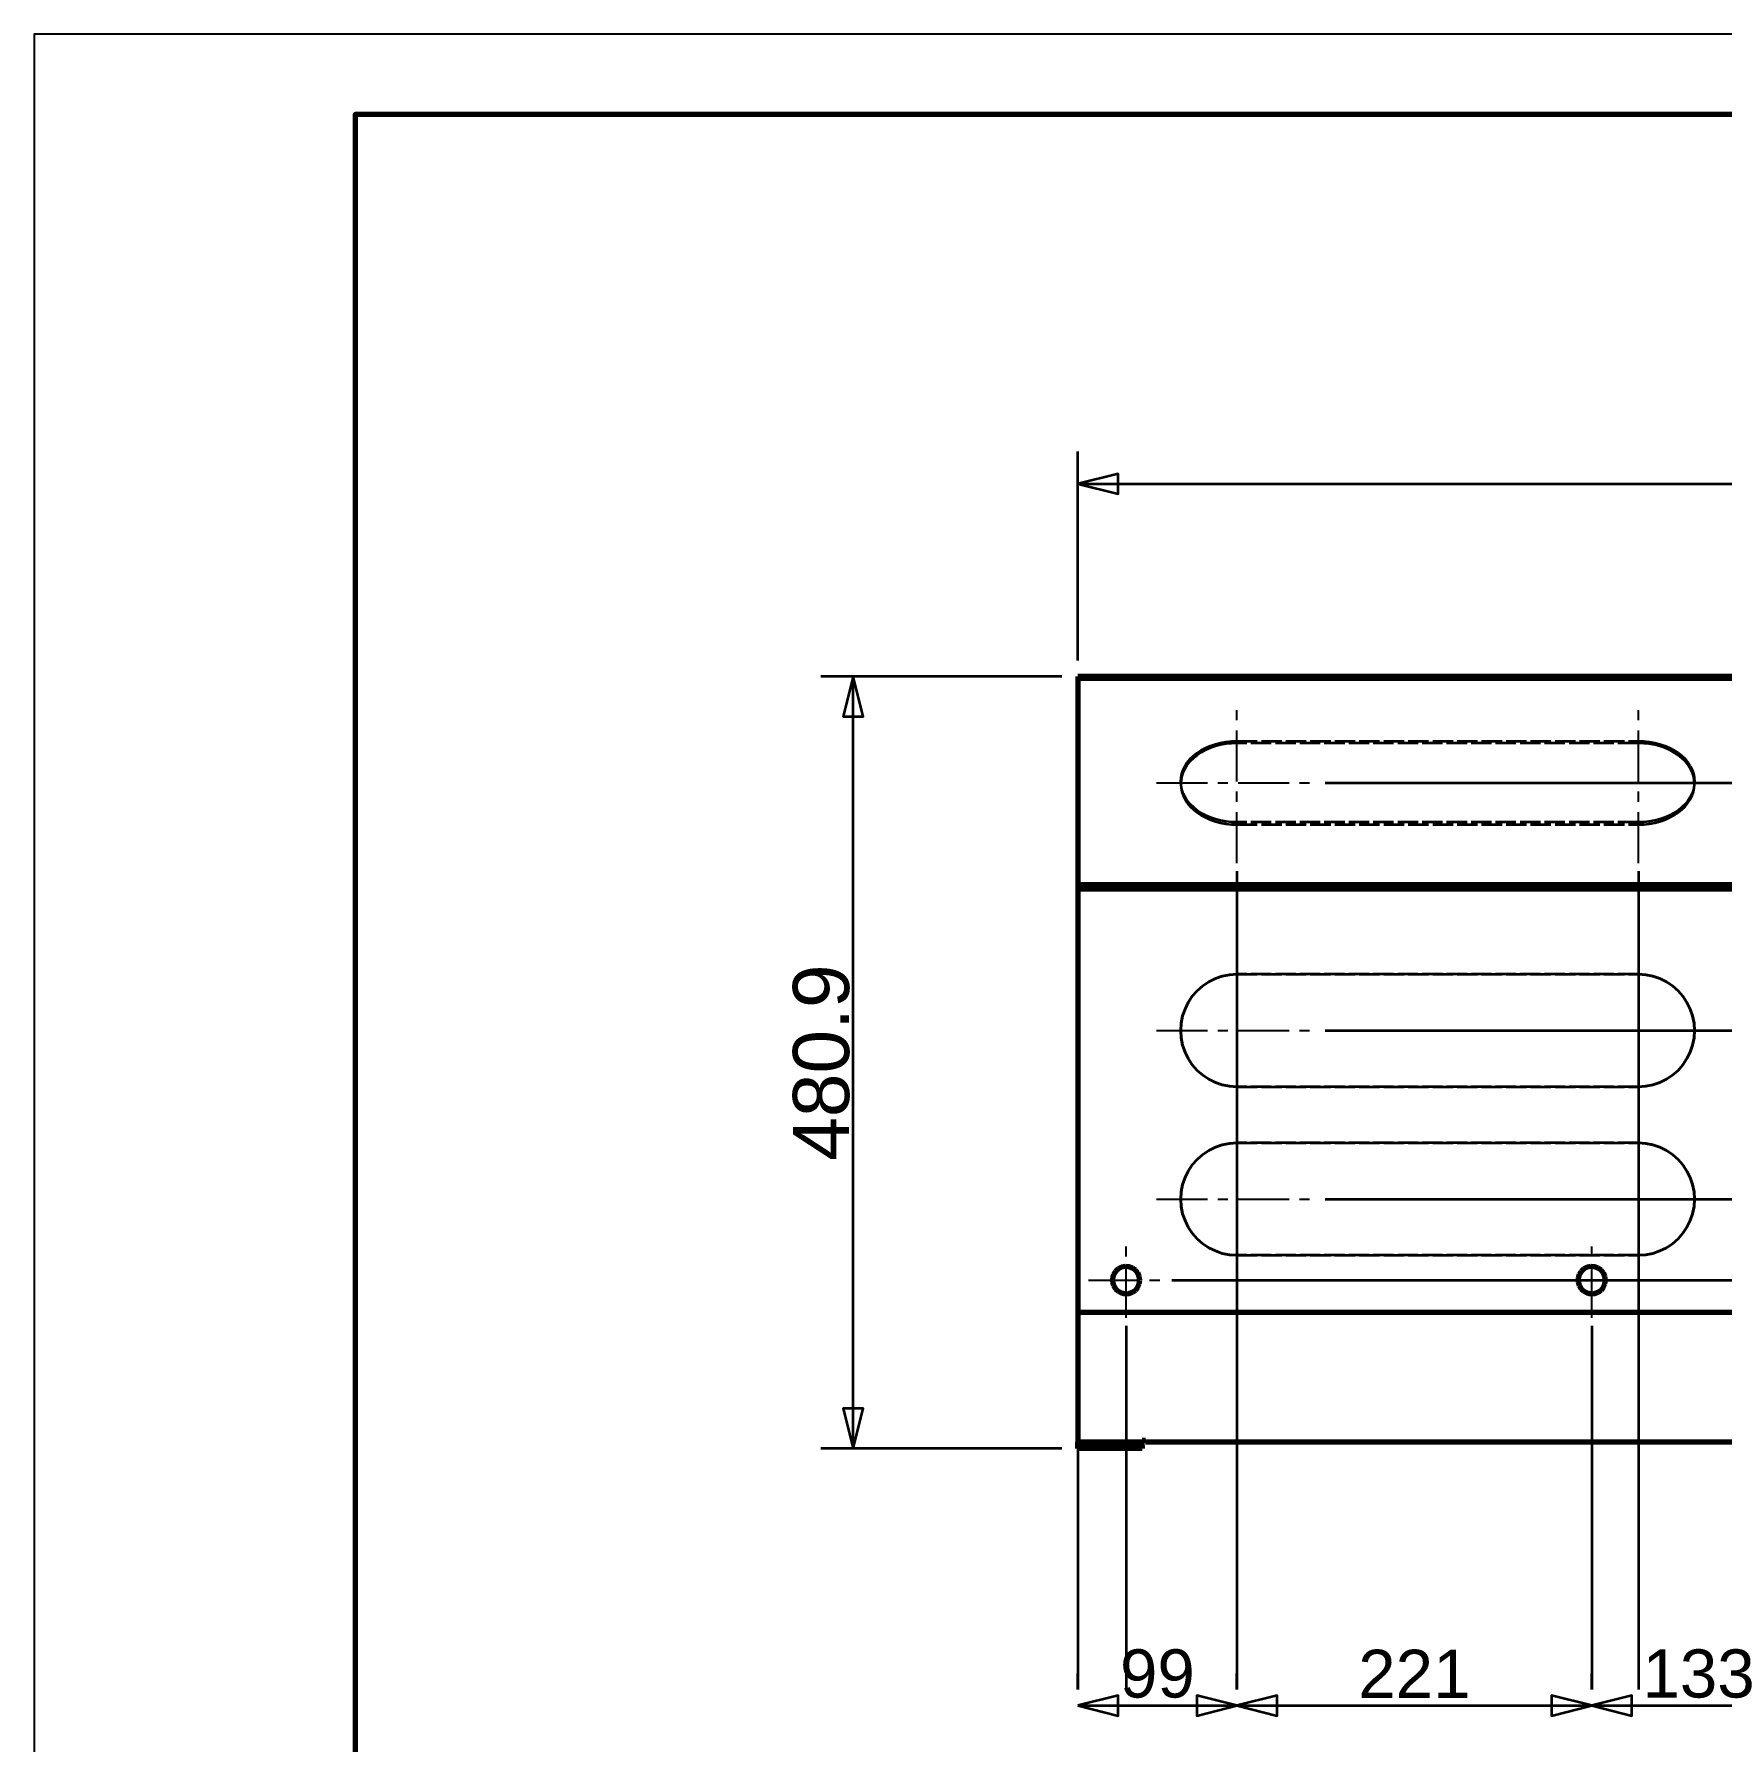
# Model space of a CAD drawing. Header units: millimetres. Extents: x 0 to 420, y 0 to 297.
# Drawn here: x 0 to 105.1, y 190.7 to 297 of the extents above; entities that cross this region are included whole.
import ezdxf
from ezdxf.enums import TextEntityAlignment as Align

# ---------------------------------------------------------------- set-up
doc = ezdxf.new("R2010")
doc.units = ezdxf.units.MM
doc.linetypes.add('CENTER', pattern=[5.08, 3.175, -0.635, 0.635, -0.635])
doc.linetypes.add('DASHED', pattern=[1.524, 1.27, -0.254])
doc.styles.add('GOST', font='Arial')

msp = doc.modelspace()

# ---------------------------------------------------------------- linework, layer by layer
at = {"color": 7, "lineweight": 35}
for p, q in [((65, 258), (65, 271)), ((65, 269), (216, 269)), ((64, 257), (49, 257)), ((51, 208.91), (51, 257)), ((80.4, 250.38), (231, 250.38)), ((74.9, 244.88), (74.9, 193.91)), ((99.9, 244.88), (99.9, 193.91)), ((80.4, 234.95), (231, 234.95)), ((74.9, 229.45), (74.9, 193.91)), ((99.9, 229.45), (99.9, 193.91)), ((80.4, 224.45), (231, 224.45)), ((70.85, 219.41), (231, 219.41)), ((99.85, 219.41), (231, 219.41)), ((74.9, 218.95), (74.9, 193.91)), ((99.9, 218.95), (99.9, 193.91)), ((68, 216.56), (68, 193.91)), ((97, 216.56), (97, 193.91)), ((64, 208.91), (49, 208.91)), ((65, 208.91), (65, 193.91)), ((65, 193.91), (65, 194.91)), ((74.9, 193.91), (74.9, 194.91)), ((74.9, 193.91), (74.9, 194.91)), ((97, 193.91), (97, 194.91)), ((97, 193.91), (97, 194.91)), ((65, 192.91), (74.9, 192.91)), ((74.9, 192.91), (97, 192.91)), ((97, 192.91), (110.3, 192.91))]:
    msp.add_line(p, q, dxfattribs=at)
at = {"color": 1, "lineweight": 70}
for p, q in [((216, 257), (65, 257)), ((65, 257), (65, 257)), ((65, 257), (65, 257)), ((65, 257), (65, 256.99)), ((65, 256.99), (65, 256.99)), ((65, 256.99), (65, 256.98)), ((65, 256.98), (65, 256.98)), ((65, 256.98), (65, 256.97)), ((65, 256.97), (65, 256.96)), ((65, 256.96), (65, 256.95)), ((65, 256.95), (65, 256.94)), ((65, 256.94), (65, 256.92)), ((65, 256.92), (65, 256.91)), ((65, 256.91), (65, 256.89)), ((65, 256.89), (65, 256.88)), ((65, 256.88), (65, 244.03)), ((216, 256.88), (65, 256.88)), ((65, 244.03), (65, 244.01)), ((216, 244.03), (65, 244.03)), ((65, 244.01), (65, 243.99)), ((65, 243.99), (65, 243.97)), ((65, 243.97), (65, 243.96)), ((65, 243.96), (65, 243.94)), ((65, 243.94), (65, 243.92)), ((65, 243.92), (65, 243.9)), ((65, 243.9), (65, 243.88)), ((65, 243.88), (65, 243.86)), ((65, 243.86), (65, 243.84)), ((65, 243.84), (65, 243.81)), ((65, 243.81), (65, 243.79)), ((65, 243.79), (65, 243.77)), ((65, 243.77), (65, 243.75)), ((65, 243.75), (65, 217.41)), ((216, 243.75), (65, 243.75)), ((67.72, 220.21), (67.51, 220.1)), ((67.94, 220.26), (67.72, 220.21)), ((68.17, 220.24), (67.94, 220.26)), ((68.39, 220.16), (68.17, 220.24)), ((68.58, 220.03), (68.39, 220.16)), ((96.72, 220.21), (96.51, 220.1)), ((96.94, 220.26), (96.72, 220.21)), ((97.17, 220.24), (96.94, 220.26)), ((97.39, 220.16), (97.17, 220.24)), ((97.58, 220.03), (97.39, 220.16)), ((67.22, 219.75), (67.16, 219.53)), ((67.16, 219.53), (67.16, 219.29)), ((67.16, 219.29), (67.22, 219.07)), ((67.34, 219.95), (67.22, 219.75)), ((67.51, 220.1), (67.34, 219.95)), ((68.73, 219.85), (68.58, 220.03)), ((68.82, 219.64), (68.73, 219.85)), ((68.73, 218.97), (68.82, 219.18)), ((68.85, 219.41), (68.82, 219.64)), ((68.82, 219.18), (68.85, 219.41)), ((96.22, 219.75), (96.16, 219.53)), ((96.16, 219.53), (96.16, 219.29)), ((96.16, 219.29), (96.22, 219.07)), ((96.34, 219.95), (96.22, 219.75)), ((96.51, 220.1), (96.34, 219.95)), ((97.73, 219.85), (97.58, 220.03)), ((97.82, 219.64), (97.73, 219.85)), ((97.73, 218.97), (97.82, 219.18)), ((97.85, 219.41), (97.82, 219.64)), ((97.82, 219.18), (97.85, 219.41)), ((67.22, 219.07), (67.34, 218.87)), ((67.34, 218.87), (67.51, 218.72)), ((67.51, 218.72), (67.72, 218.61)), ((67.72, 218.61), (67.94, 218.56)), ((67.94, 218.56), (68.17, 218.58)), ((68.17, 218.58), (68.39, 218.65)), ((68.39, 218.65), (68.58, 218.79)), ((68.58, 218.79), (68.73, 218.97)), ((96.22, 219.07), (96.34, 218.87)), ((96.34, 218.87), (96.51, 218.72)), ((96.51, 218.72), (96.72, 218.61)), ((96.72, 218.61), (96.94, 218.56)), ((96.94, 218.56), (97.17, 218.58)), ((97.17, 218.58), (97.39, 218.65)), ((97.39, 218.65), (97.58, 218.79)), ((97.58, 218.79), (97.73, 218.97)), ((65, 217.41), (65, 209.31)), ((65, 217.41), (216, 217.41)), ((65, 209.29), (65, 209.31)), ((69, 209.31), (65, 209.31)), ((65, 209.27), (65, 209.29)), ((65, 209.24), (65, 209.27)), ((65, 209.22), (65, 209.24)), ((65, 209.2), (65, 209.22)), ((65, 209.18), (65, 209.2)), ((65, 209.17), (65, 209.18)), ((65, 209.15), (65, 209.17)), ((65, 209.14), (65, 209.15)), ((65, 209.13), (65, 209.14)), ((65, 209.12), (65, 209.13)), ((65, 209.11), (65, 209.12)), ((65, 209.11), (65.01, 209.11)), ((65, 208.91), (65, 209.11)), ((65, 209.08), (65, 209.11)), ((65, 209.11), (65, 209.11)), ((65, 209.11), (65, 209.11)), ((65, 209.06), (65, 209.08)), ((65, 209.04), (65, 209.06)), ((65, 209.02), (65, 209.04)), ((65, 209), (65, 209.02)), ((65, 208.98), (65, 209)), ((65, 208.96), (65, 208.98)), ((65, 208.95), (65, 208.96)), ((65, 208.94), (65, 208.95)), ((65, 208.93), (65, 208.94)), ((65, 208.92), (65, 208.93)), ((65, 208.91), (65, 208.92)), ((65.01, 208.91), (65, 208.91)), ((65, 208.91), (65, 208.91)), ((65, 208.91), (65, 208.91)), ((65.01, 209.11), (65.03, 209.11)), ((65.03, 208.91), (65.01, 208.91)), ((65.03, 209.11), (65.06, 209.11)), ((65.06, 208.91), (65.03, 208.91)), ((65.06, 209.11), (65.1, 209.11)), ((65.1, 208.91), (65.06, 208.91)), ((65.1, 209.11), (65.15, 209.11)), ((65.15, 208.91), (65.1, 208.91)), ((65.15, 209.11), (65.22, 209.11)), ((65.22, 208.91), (65.15, 208.91)), ((65.22, 209.11), (65.29, 209.11)), ((65.29, 208.91), (65.22, 208.91)), ((65.29, 209.11), (65.38, 209.11)), ((65.38, 208.91), (65.29, 208.91)), ((65.38, 209.11), (65.47, 209.11)), ((65.47, 208.91), (65.38, 208.91)), ((65.47, 209.11), (65.57, 209.11)), ((65.57, 208.91), (65.47, 208.91)), ((65.57, 209.11), (65.67, 209.11)), ((65.67, 208.91), (65.57, 208.91)), ((65.67, 209.11), (65.78, 209.11)), ((65.78, 208.91), (65.67, 208.91)), ((65.78, 209.11), (65.89, 209.11)), ((65.89, 208.91), (65.78, 208.91)), ((65.89, 209.11), (66, 209.11)), ((66, 208.91), (65.89, 208.91)), ((68, 209.11), (66, 209.11)), ((66, 209.11), (66, 208.91)), ((68, 208.91), (66, 208.91)), ((68, 209.11), (68.11, 209.11)), ((68, 208.91), (68, 209.11)), ((68.11, 208.91), (68, 208.91)), ((68.11, 209.11), (68.22, 209.11)), ((68.22, 208.91), (68.11, 208.91)), ((68.22, 209.11), (68.33, 209.11)), ((68.33, 208.91), (68.22, 208.91)), ((68.33, 209.11), (68.43, 209.11)), ((68.43, 208.91), (68.33, 208.91)), ((68.43, 209.11), (68.53, 209.11)), ((68.53, 208.91), (68.43, 208.91)), ((68.53, 209.11), (68.62, 209.11)), ((68.62, 208.91), (68.53, 208.91)), ((68.62, 209.11), (68.71, 209.11)), ((68.71, 208.91), (68.62, 208.91)), ((68.71, 209.11), (68.78, 209.11)), ((68.78, 208.91), (68.71, 208.91)), ((68.78, 209.11), (68.85, 209.11)), ((68.85, 208.91), (68.78, 208.91)), ((68.85, 209.11), (68.9, 209.11)), ((68.9, 208.91), (68.85, 208.91)), ((68.9, 209.11), (68.94, 209.11)), ((68.94, 208.91), (68.9, 208.91)), ((68.94, 209.11), (68.97, 209.11)), ((68.97, 208.91), (68.94, 208.91)), ((68.97, 209.11), (68.99, 209.11)), ((68.99, 208.91), (68.97, 208.91)), ((68.99, 209.11), (69, 209.11)), ((69, 208.91), (68.99, 208.91)), ((69, 209.41), (69, 209.31)), ((69.2, 209.41), (69, 209.41)), ((69, 209.29), (69, 209.31)), ((69, 209.27), (69, 209.29)), ((69, 209.24), (69, 209.27)), ((69, 209.22), (69, 209.24)), ((69, 209.2), (69, 209.22)), ((69, 209.18), (69, 209.2)), ((69, 209.17), (69, 209.18)), ((69, 209.15), (69, 209.17)), ((69, 209.14), (69, 209.15)), ((69, 209.13), (69, 209.14)), ((69, 209.12), (69, 209.13)), ((69, 209.11), (69, 209.12)), ((69, 209.11), (69, 208.91)), ((69, 209.11), (69, 209.11)), ((69, 209.11), (69, 209.11)), ((69.2, 209.31), (69.2, 209.41)), ((211.8, 209.31), (69.2, 209.31))]:
    msp.add_line(p, q, dxfattribs=at)
at = {"color": 5, "linetype": 'DASHED', "lineweight": 35}
for p, q in [((65, 256.99), (65, 257)), ((65, 257), (65, 257)), ((65, 257), (65, 257)), ((65, 257), (65, 256.8)), ((216, 257), (65, 257)), ((65, 257), (65, 256.8)), ((65, 256.98), (65, 256.99)), ((65, 256.99), (65, 256.99)), ((65, 256.97), (65, 256.98)), ((65, 256.98), (65, 256.98)), ((65, 256.96), (65, 256.97)), ((65, 256.95), (65, 256.96)), ((65, 256.94), (65, 256.95)), ((65, 256.92), (65, 256.94)), ((65, 256.91), (65, 256.92)), ((65, 256.89), (65, 256.91)), ((65, 256.88), (65, 256.89)), ((65, 244.03), (65, 256.88)), ((65, 256.88), (65, 256.74)), ((65, 256.88), (65, 256.74)), ((65, 256.8), (216, 256.8)), ((65, 256.8), (65, 256.8)), ((65, 256.8), (65, 256.8)), ((65, 256.8), (65, 256.8)), ((65, 256.8), (65, 256.79)), ((65, 256.79), (65, 256.8)), ((65, 256.8), (65, 256.8)), ((65, 256.8), (65, 256.8)), ((65, 256.8), (65, 256.8)), ((65, 256.8), (216, 256.8)), ((65, 256.79), (65, 256.79)), ((65, 256.79), (65, 256.79)), ((65, 256.79), (65, 256.78)), ((65, 256.78), (65, 256.79)), ((65, 256.79), (65, 256.79)), ((65, 256.79), (65, 256.79)), ((65, 256.78), (65, 256.78)), ((65, 256.78), (65, 256.77)), ((65, 256.77), (65, 256.78)), ((65, 256.78), (65, 256.78)), ((65, 256.77), (65, 256.77)), ((65, 256.77), (65, 256.76)), ((65, 256.76), (65, 256.77)), ((65, 256.77), (65, 256.77)), ((65, 256.76), (65, 256.75)), ((65, 256.75), (65, 256.76)), ((65, 256.75), (65, 256.75)), ((65, 256.75), (65, 256.74)), ((65, 256.74), (65, 256.75)), ((65, 256.75), (65, 256.75)), ((65, 256.74), (65, 243.89)), ((65, 243.89), (65, 256.74)), ((71.42, 257), (71.4, 257)), ((71.4, 257), (71.42, 257)), ((71.42, 256.8), (71.4, 256.8)), ((71.4, 256.8), (71.42, 256.8)), ((71.49, 257), (71.42, 257)), ((71.42, 257), (71.49, 257)), ((71.49, 256.8), (71.42, 256.8)), ((71.42, 256.8), (71.49, 256.8)), ((71.6, 257), (71.49, 257)), ((71.49, 257), (71.6, 257)), ((71.6, 256.8), (71.49, 256.8)), ((71.49, 256.8), (71.6, 256.8)), ((71.75, 257), (71.6, 257)), ((71.6, 257), (71.75, 257)), ((71.75, 256.8), (71.6, 256.8)), ((71.6, 256.8), (71.75, 256.8)), ((71.94, 257), (71.75, 257)), ((71.75, 257), (71.94, 257)), ((71.94, 256.8), (71.75, 256.8)), ((71.75, 256.8), (71.94, 256.8)), ((72.16, 257), (71.94, 257)), ((71.94, 257), (72.16, 257)), ((72.16, 256.8), (71.94, 256.8)), ((71.94, 256.8), (72.16, 256.8)), ((72.43, 257), (72.16, 257)), ((72.16, 257), (72.43, 257)), ((72.43, 256.8), (72.16, 256.8)), ((72.16, 256.8), (72.43, 256.8)), ((72.72, 257), (72.43, 257)), ((72.43, 257), (72.72, 257)), ((72.72, 256.8), (72.43, 256.8)), ((72.43, 256.8), (72.72, 256.8)), ((73.04, 257), (72.72, 257)), ((72.72, 257), (73.04, 257)), ((73.04, 256.8), (72.72, 256.8)), ((72.72, 256.8), (73.04, 256.8)), ((73.38, 257), (73.04, 257)), ((73.04, 257), (73.38, 257)), ((73.38, 256.8), (73.04, 256.8)), ((73.04, 256.8), (73.38, 256.8)), ((73.74, 257), (73.38, 257)), ((73.38, 257), (73.74, 257)), ((73.74, 256.8), (73.38, 256.8)), ((73.38, 256.8), (73.74, 256.8)), ((74.12, 257), (73.74, 257)), ((73.74, 257), (74.12, 257)), ((74.12, 256.8), (73.74, 256.8)), ((73.74, 256.8), (74.12, 256.8)), ((74.51, 257), (74.12, 257)), ((74.12, 257), (74.51, 257)), ((74.51, 256.8), (74.12, 256.8)), ((74.12, 256.8), (74.51, 256.8)), ((74.9, 257), (74.51, 257)), ((74.51, 257), (74.9, 257)), ((74.9, 256.8), (74.51, 256.8)), ((74.51, 256.8), (74.9, 256.8)), ((74.9, 257), (99.9, 257)), ((99.9, 257), (74.9, 257)), ((99.9, 256.8), (74.9, 256.8)), ((74.9, 256.8), (99.9, 256.8)), ((99.9, 257), (100.29, 257)), ((100.29, 257), (99.9, 257)), ((99.9, 256.8), (100.29, 256.8)), ((100.29, 256.8), (99.9, 256.8)), ((100.29, 257), (100.68, 257)), ((100.68, 257), (100.29, 257)), ((100.29, 256.8), (100.68, 256.8)), ((100.68, 256.8), (100.29, 256.8)), ((100.68, 257), (101.06, 257)), ((101.06, 257), (100.68, 257)), ((100.68, 256.8), (101.06, 256.8)), ((101.06, 256.8), (100.68, 256.8)), ((101.06, 257), (101.42, 257)), ((101.42, 257), (101.06, 257)), ((101.06, 256.8), (101.42, 256.8)), ((101.42, 256.8), (101.06, 256.8)), ((101.42, 257), (101.76, 257)), ((101.76, 257), (101.42, 257)), ((101.42, 256.8), (101.76, 256.8)), ((101.76, 256.8), (101.42, 256.8)), ((101.76, 257), (102.08, 257)), ((102.08, 257), (101.76, 257)), ((101.76, 256.8), (102.08, 256.8)), ((102.08, 256.8), (101.76, 256.8)), ((102.08, 257), (102.37, 257)), ((102.37, 257), (102.08, 257)), ((102.08, 256.8), (102.37, 256.8)), ((102.37, 256.8), (102.08, 256.8)), ((102.37, 257), (102.64, 257)), ((102.64, 257), (102.37, 257)), ((102.37, 256.8), (102.64, 256.8)), ((102.64, 256.8), (102.37, 256.8)), ((102.64, 257), (102.86, 257)), ((102.86, 257), (102.64, 257)), ((102.64, 256.8), (102.86, 256.8)), ((102.86, 256.8), (102.64, 256.8)), ((102.86, 257), (103.05, 257)), ((103.05, 257), (102.86, 257)), ((102.86, 256.8), (103.05, 256.8)), ((103.05, 256.8), (102.86, 256.8)), ((103.05, 257), (103.2, 257)), ((103.2, 257), (103.05, 257)), ((103.05, 256.8), (103.2, 256.8)), ((103.2, 256.8), (103.05, 256.8)), ((103.2, 257), (103.31, 257)), ((103.31, 257), (103.2, 257)), ((103.2, 256.8), (103.31, 256.8)), ((103.31, 256.8), (103.2, 256.8)), ((103.31, 257), (103.38, 257)), ((103.38, 257), (103.31, 257)), ((103.31, 256.8), (103.38, 256.8)), ((103.38, 256.8), (103.31, 256.8)), ((103.38, 257), (103.4, 257)), ((103.4, 257), (103.38, 257)), ((103.38, 256.8), (103.4, 256.8)), ((103.4, 256.8), (103.38, 256.8)), ((71.99, 251.86), (72.19, 252.06)), ((72.19, 252.06), (72.43, 252.24)), ((72.43, 252.1), (72.19, 251.92)), ((72.43, 252.24), (72.68, 252.41)), ((72.68, 252.27), (72.43, 252.1)), ((72.68, 252.41), (72.96, 252.56)), ((72.96, 252.42), (72.68, 252.27)), ((72.96, 252.56), (73.25, 252.68)), ((73.25, 252.55), (72.96, 252.42)), ((73.25, 252.68), (73.56, 252.79)), ((73.56, 252.65), (73.25, 252.55)), ((73.56, 252.79), (73.88, 252.87)), ((73.88, 252.74), (73.56, 252.65)), ((73.88, 252.87), (74.22, 252.93)), ((74.22, 252.8), (73.88, 252.74)), ((74.22, 252.93), (74.56, 252.97)), ((74.56, 252.83), (74.22, 252.8)), ((74.56, 252.97), (74.9, 252.98)), ((74.9, 252.84), (74.56, 252.83)), ((74.9, 252.98), (99.9, 252.98)), ((99.9, 252.84), (74.9, 252.84)), ((99.9, 252.98), (100.24, 252.97)), ((100.24, 252.83), (99.9, 252.84)), ((100.24, 252.97), (100.58, 252.93)), ((100.58, 252.8), (100.24, 252.83)), ((100.58, 252.93), (100.92, 252.87)), ((100.92, 252.74), (100.58, 252.8)), ((100.92, 252.87), (101.24, 252.79)), ((101.24, 252.65), (100.92, 252.74)), ((101.24, 252.79), (101.55, 252.68)), ((101.55, 252.55), (101.24, 252.65)), ((101.55, 252.68), (101.84, 252.56)), ((101.84, 252.42), (101.55, 252.55)), ((101.84, 252.56), (102.12, 252.41)), ((102.12, 252.27), (101.84, 252.42)), ((102.12, 252.41), (102.37, 252.24)), ((102.37, 252.1), (102.12, 252.27)), ((102.37, 252.24), (102.61, 252.06)), ((102.61, 251.92), (102.37, 252.1)), ((102.61, 252.06), (102.81, 251.86)), ((71.47, 250.94), (71.55, 251.19)), ((71.55, 251.05), (71.47, 250.81)), ((71.55, 251.19), (71.67, 251.42)), ((71.67, 251.28), (71.55, 251.05)), ((71.67, 251.42), (71.81, 251.64)), ((71.81, 251.51), (71.67, 251.28)), ((71.81, 251.64), (71.99, 251.86)), ((71.99, 251.72), (71.81, 251.51)), ((72.19, 251.92), (71.99, 251.72)), ((102.81, 251.72), (102.61, 251.92)), ((102.81, 251.86), (102.99, 251.64)), ((102.99, 251.51), (102.81, 251.72)), ((102.99, 251.64), (103.13, 251.42)), ((103.13, 251.28), (102.99, 251.51)), ((103.13, 251.42), (103.25, 251.19)), ((103.25, 251.05), (103.13, 251.28)), ((103.25, 251.19), (103.33, 250.94)), ((103.33, 250.81), (103.25, 251.05)), ((71.4, 250.45), (71.42, 250.7)), ((71.42, 250.56), (71.4, 250.31)), ((71.42, 250.2), (71.4, 250.45)), ((71.4, 250.31), (71.42, 250.06)), ((71.42, 250.7), (71.47, 250.94)), ((71.47, 250.81), (71.42, 250.56)), ((71.47, 249.96), (71.42, 250.2)), ((71.42, 250.06), (71.47, 249.82)), ((71.55, 249.72), (71.47, 249.96)), ((103.33, 249.96), (103.25, 249.72)), ((103.33, 250.94), (103.38, 250.7)), ((103.38, 250.56), (103.33, 250.81)), ((103.38, 250.2), (103.33, 249.96)), ((103.33, 249.82), (103.38, 250.06)), ((103.38, 250.7), (103.4, 250.45)), ((103.4, 250.31), (103.38, 250.56)), ((103.4, 250.45), (103.38, 250.2)), ((103.38, 250.06), (103.4, 250.31)), ((71.47, 249.82), (71.55, 249.58)), ((71.67, 249.48), (71.55, 249.72)), ((71.55, 249.58), (71.67, 249.34)), ((71.81, 249.26), (71.67, 249.48)), ((71.67, 249.34), (71.81, 249.12)), ((71.99, 249.04), (71.81, 249.26)), ((71.81, 249.12), (71.99, 248.91)), ((72.19, 248.85), (71.99, 249.04)), ((71.99, 248.91), (72.19, 248.71)), ((102.81, 249.04), (102.61, 248.85)), ((102.61, 248.71), (102.81, 248.91)), ((102.99, 249.26), (102.81, 249.04)), ((102.81, 248.91), (102.99, 249.12)), ((103.13, 249.48), (102.99, 249.26)), ((102.99, 249.12), (103.13, 249.34)), ((103.25, 249.72), (103.13, 249.48)), ((103.13, 249.34), (103.25, 249.58)), ((103.25, 249.58), (103.33, 249.82)), ((72.43, 248.66), (72.19, 248.85)), ((72.19, 248.71), (72.43, 248.52)), ((72.68, 248.49), (72.43, 248.66)), ((72.43, 248.52), (72.68, 248.36)), ((72.96, 248.35), (72.68, 248.49)), ((72.68, 248.36), (72.96, 248.21)), ((73.25, 248.22), (72.96, 248.35)), ((72.96, 248.21), (73.25, 248.08)), ((73.56, 248.11), (73.25, 248.22)), ((73.25, 248.08), (73.56, 247.97)), ((73.88, 248.03), (73.56, 248.11)), ((73.56, 247.97), (73.88, 247.89)), ((74.22, 247.97), (73.88, 248.03)), ((73.88, 247.89), (74.22, 247.83)), ((74.56, 247.93), (74.22, 247.97)), ((74.22, 247.83), (74.56, 247.79)), ((74.9, 247.92), (74.56, 247.93)), ((74.56, 247.79), (74.9, 247.78)), ((99.9, 247.92), (74.9, 247.92)), ((100.24, 247.93), (99.9, 247.92)), ((99.9, 247.78), (100.24, 247.79)), ((100.58, 247.97), (100.24, 247.93)), ((100.24, 247.79), (100.58, 247.83)), ((100.92, 248.03), (100.58, 247.97)), ((100.58, 247.83), (100.92, 247.89)), ((101.24, 248.11), (100.92, 248.03)), ((100.92, 247.89), (101.24, 247.97)), ((101.55, 248.22), (101.24, 248.11)), ((101.24, 247.97), (101.55, 248.08)), ((101.84, 248.35), (101.55, 248.22)), ((101.55, 248.08), (101.84, 248.21)), ((102.12, 248.49), (101.84, 248.35)), ((101.84, 248.21), (102.12, 248.36)), ((102.37, 248.66), (102.12, 248.49)), ((102.12, 248.36), (102.37, 248.52)), ((102.61, 248.85), (102.37, 248.66)), ((102.37, 248.52), (102.61, 248.71)), ((74.9, 247.78), (99.9, 247.78)), ((65, 244.01), (65, 244.03)), ((65, 244.03), (65, 243.89)), ((65, 244.03), (65, 243.89)), ((65, 243.99), (65, 244.01)), ((65, 243.97), (65, 243.99)), ((65, 243.96), (65, 243.97)), ((65, 243.94), (65, 243.96)), ((65, 243.92), (65, 243.94)), ((65, 243.9), (65, 243.92)), ((65, 243.88), (65, 243.9)), ((65, 243.89), (65, 243.88)), ((65, 243.88), (65, 243.89)), ((65, 243.88), (65, 243.87)), ((65, 243.86), (65, 243.88)), ((65, 243.87), (65, 243.88)), ((65, 243.87), (65, 243.86)), ((65, 243.86), (65, 243.87)), ((65, 243.86), (65, 243.85)), ((65, 243.84), (65, 243.86)), ((65, 243.85), (65, 243.86)), ((65, 243.85), (65, 243.84)), ((65, 243.84), (65, 243.85)), ((65, 243.84), (65, 243.83)), ((65, 243.81), (65, 243.84)), ((65, 243.83), (65, 243.84)), ((65, 243.83), (65, 243.82)), ((65, 243.82), (65, 243.83)), ((65, 243.82), (65, 243.81)), ((65, 243.81), (65, 243.82)), ((65, 243.81), (65, 243.8)), ((65, 243.79), (65, 243.81)), ((65, 243.8), (65, 243.81)), ((65, 243.8), (65, 243.79)), ((65, 243.79), (65, 243.8)), ((65, 243.79), (65, 243.78)), ((65, 243.77), (65, 243.79)), ((65, 243.78), (65, 243.79)), ((65, 243.78), (65, 243.77)), ((65, 243.77), (65, 243.78)), ((65, 243.77), (65, 243.76)), ((65, 243.75), (65, 243.77)), ((65, 243.76), (65, 243.77)), ((65, 243.76), (65, 243.75)), ((65, 243.75), (65, 243.76)), ((65, 209.31), (65, 243.75)), ((65, 243.75), (65, 217.41)), ((65, 217.41), (65, 243.75)), ((73.99, 238.33), (73.56, 238.18)), ((73.56, 238.18), (73.99, 238.33)), ((74.44, 238.42), (73.99, 238.33)), ((73.99, 238.33), (74.44, 238.42)), ((74.9, 238.45), (74.44, 238.42)), ((74.44, 238.42), (74.9, 238.45)), ((74.9, 238.45), (99.9, 238.45)), ((99.9, 238.45), (74.9, 238.45)), ((100.36, 238.42), (99.9, 238.45)), ((99.9, 238.45), (100.36, 238.42)), ((100.81, 238.33), (100.36, 238.42)), ((100.36, 238.42), (100.81, 238.33)), ((101.24, 238.18), (100.81, 238.33)), ((100.81, 238.33), (101.24, 238.18)), ((72.43, 237.42), (72.12, 237.08)), ((72.12, 237.08), (72.43, 237.42)), ((72.77, 237.73), (72.43, 237.42)), ((72.43, 237.42), (72.77, 237.73)), ((73.15, 237.98), (72.77, 237.73)), ((72.77, 237.73), (73.15, 237.98)), ((73.56, 238.18), (73.15, 237.98)), ((73.15, 237.98), (73.56, 238.18)), ((101.65, 237.98), (101.24, 238.18)), ((101.24, 238.18), (101.65, 237.98)), ((102.03, 237.73), (101.65, 237.98)), ((101.65, 237.98), (102.03, 237.73)), ((102.37, 237.42), (102.03, 237.73)), ((102.03, 237.73), (102.37, 237.42)), ((102.68, 237.08), (102.37, 237.42)), ((102.37, 237.42), (102.68, 237.08)), ((71.67, 236.29), (71.52, 235.86)), ((71.52, 235.86), (71.67, 236.29)), ((71.87, 236.7), (71.67, 236.29)), ((71.67, 236.29), (71.87, 236.7)), ((72.12, 237.08), (71.87, 236.7)), ((71.87, 236.7), (72.12, 237.08)), ((102.93, 236.7), (102.68, 237.08)), ((102.68, 237.08), (102.93, 236.7)), ((103.13, 236.29), (102.93, 236.7)), ((102.93, 236.7), (103.13, 236.29)), ((103.28, 235.86), (103.13, 236.29)), ((103.13, 236.29), (103.28, 235.86)), ((71.43, 235.41), (71.4, 234.95)), ((71.4, 234.95), (71.43, 235.41)), ((71.52, 235.86), (71.43, 235.41)), ((71.43, 235.41), (71.52, 235.86)), ((103.37, 235.41), (103.28, 235.86)), ((103.28, 235.86), (103.37, 235.41)), ((103.4, 234.95), (103.37, 235.41)), ((103.37, 235.41), (103.4, 234.95)), ((71.4, 234.95), (71.43, 234.49)), ((71.43, 234.49), (71.4, 234.95)), ((71.43, 234.49), (71.52, 234.04)), ((71.52, 234.04), (71.43, 234.49)), ((71.52, 234.04), (71.67, 233.61)), ((71.67, 233.61), (71.52, 234.04)), ((103.13, 233.61), (103.28, 234.04)), ((103.28, 234.04), (103.13, 233.61)), ((103.28, 234.04), (103.37, 234.49)), ((103.37, 234.49), (103.28, 234.04)), ((103.37, 234.49), (103.4, 234.95)), ((103.4, 234.95), (103.37, 234.49)), ((71.67, 233.61), (71.87, 233.2)), ((71.87, 233.2), (71.67, 233.61)), ((71.87, 233.2), (72.12, 232.82)), ((72.12, 232.82), (71.87, 233.2)), ((102.68, 232.82), (102.93, 233.2)), ((102.93, 233.2), (102.68, 232.82)), ((102.93, 233.2), (103.13, 233.61)), ((103.13, 233.61), (102.93, 233.2)), ((72.12, 232.82), (72.43, 232.47)), ((72.43, 232.47), (72.12, 232.82)), ((72.43, 232.47), (72.77, 232.17)), ((72.77, 232.17), (72.43, 232.47)), ((72.77, 232.17), (73.15, 231.92)), ((73.15, 231.92), (72.77, 232.17)), ((73.15, 231.92), (73.56, 231.72)), ((73.56, 231.72), (73.15, 231.92)), ((101.24, 231.72), (101.65, 231.92)), ((101.65, 231.92), (101.24, 231.72)), ((101.65, 231.92), (102.03, 232.17)), ((102.03, 232.17), (101.65, 231.92)), ((102.03, 232.17), (102.37, 232.47)), ((102.37, 232.47), (102.03, 232.17)), ((102.37, 232.47), (102.68, 232.82)), ((102.68, 232.82), (102.37, 232.47)), ((73.56, 231.72), (73.99, 231.57)), ((73.99, 231.57), (73.56, 231.72)), ((73.99, 231.57), (74.44, 231.48)), ((74.44, 231.48), (73.99, 231.57)), ((74.44, 231.48), (74.9, 231.45)), ((74.9, 231.45), (74.44, 231.48)), ((99.9, 231.45), (74.9, 231.45)), ((74.9, 231.45), (99.9, 231.45)), ((99.9, 231.45), (100.36, 231.48)), ((100.36, 231.48), (99.9, 231.45)), ((100.36, 231.48), (100.81, 231.57)), ((100.81, 231.57), (100.36, 231.48)), ((100.81, 231.57), (101.24, 231.72)), ((101.24, 231.72), (100.81, 231.57)), ((73.56, 227.68), (73.15, 227.48)), ((73.15, 227.48), (73.56, 227.68)), ((73.99, 227.83), (73.56, 227.68)), ((73.56, 227.68), (73.99, 227.83)), ((74.44, 227.92), (73.99, 227.83)), ((73.99, 227.83), (74.44, 227.92)), ((74.9, 227.95), (74.44, 227.92)), ((74.44, 227.92), (74.9, 227.95)), ((74.9, 227.95), (99.9, 227.95)), ((99.9, 227.95), (74.9, 227.95)), ((100.36, 227.92), (99.9, 227.95)), ((99.9, 227.95), (100.36, 227.92)), ((100.81, 227.83), (100.36, 227.92)), ((100.36, 227.92), (100.81, 227.83)), ((101.24, 227.68), (100.81, 227.83)), ((100.81, 227.83), (101.24, 227.68)), ((101.65, 227.48), (101.24, 227.68)), ((101.24, 227.68), (101.65, 227.48)), ((72.12, 226.58), (71.87, 226.2)), ((71.87, 226.2), (72.12, 226.58)), ((72.43, 226.92), (72.12, 226.58)), ((72.12, 226.58), (72.43, 226.92)), ((72.77, 227.23), (72.43, 226.92)), ((72.43, 226.92), (72.77, 227.23)), ((73.15, 227.48), (72.77, 227.23)), ((72.77, 227.23), (73.15, 227.48)), ((102.03, 227.23), (101.65, 227.48)), ((101.65, 227.48), (102.03, 227.23)), ((102.37, 226.92), (102.03, 227.23)), ((102.03, 227.23), (102.37, 226.92)), ((102.68, 226.58), (102.37, 226.92)), ((102.37, 226.92), (102.68, 226.58)), ((102.93, 226.2), (102.68, 226.58)), ((102.68, 226.58), (102.93, 226.2)), ((71.67, 225.79), (71.52, 225.36)), ((71.52, 225.36), (71.67, 225.79)), ((71.87, 226.2), (71.67, 225.79)), ((71.67, 225.79), (71.87, 226.2)), ((103.13, 225.79), (102.93, 226.2)), ((102.93, 226.2), (103.13, 225.79)), ((103.28, 225.36), (103.13, 225.79)), ((103.13, 225.79), (103.28, 225.36)), ((71.43, 224.91), (71.4, 224.45)), ((71.4, 224.45), (71.43, 224.91)), ((71.4, 224.45), (71.43, 223.99)), ((71.43, 223.99), (71.4, 224.45)), ((71.52, 225.36), (71.43, 224.91)), ((71.43, 224.91), (71.52, 225.36)), ((103.37, 224.91), (103.28, 225.36)), ((103.28, 225.36), (103.37, 224.91)), ((103.4, 224.45), (103.37, 224.91)), ((103.37, 224.91), (103.4, 224.45)), ((103.37, 223.99), (103.4, 224.45)), ((103.4, 224.45), (103.37, 223.99)), ((71.43, 223.99), (71.52, 223.54)), ((71.52, 223.54), (71.43, 223.99)), ((71.52, 223.54), (71.67, 223.11)), ((71.67, 223.11), (71.52, 223.54)), ((103.13, 223.11), (103.28, 223.54)), ((103.28, 223.54), (103.13, 223.11)), ((103.28, 223.54), (103.37, 223.99)), ((103.37, 223.99), (103.28, 223.54)), ((71.67, 223.11), (71.87, 222.7)), ((71.87, 222.7), (71.67, 223.11)), ((71.87, 222.7), (72.12, 222.32)), ((72.12, 222.32), (71.87, 222.7)), ((72.12, 222.32), (72.43, 221.97)), ((72.43, 221.97), (72.12, 222.32)), ((102.37, 221.97), (102.68, 222.32)), ((102.68, 222.32), (102.37, 221.97)), ((102.68, 222.32), (102.93, 222.7)), ((102.93, 222.7), (102.68, 222.32)), ((102.93, 222.7), (103.13, 223.11)), ((103.13, 223.11), (102.93, 222.7)), ((72.43, 221.97), (72.77, 221.67)), ((72.77, 221.67), (72.43, 221.97)), ((72.77, 221.67), (73.15, 221.42)), ((73.15, 221.42), (72.77, 221.67)), ((73.15, 221.42), (73.56, 221.22)), ((73.56, 221.22), (73.15, 221.42)), ((73.56, 221.22), (73.99, 221.07)), ((73.99, 221.07), (73.56, 221.22)), ((100.81, 221.07), (101.24, 221.22)), ((101.24, 221.22), (100.81, 221.07)), ((101.24, 221.22), (101.65, 221.42)), ((101.65, 221.42), (101.24, 221.22)), ((101.65, 221.42), (102.03, 221.67)), ((102.03, 221.67), (101.65, 221.42)), ((102.03, 221.67), (102.37, 221.97)), ((102.37, 221.97), (102.03, 221.67)), ((67.51, 220.1), (67.72, 220.21)), ((67.72, 220.21), (67.94, 220.26)), ((67.94, 220.26), (68.17, 220.24)), ((68.17, 220.24), (68.39, 220.16)), ((68.39, 220.16), (68.58, 220.03)), ((73.99, 221.07), (74.44, 220.98)), ((74.44, 220.98), (73.99, 221.07)), ((74.44, 220.98), (74.9, 220.95)), ((74.9, 220.95), (74.44, 220.98)), ((99.9, 220.95), (74.9, 220.95)), ((74.9, 220.95), (99.9, 220.95)), ((96.51, 220.1), (96.72, 220.21)), ((96.72, 220.21), (96.94, 220.26)), ((96.94, 220.26), (97.17, 220.24)), ((97.17, 220.24), (97.39, 220.16)), ((97.39, 220.16), (97.58, 220.03)), ((99.9, 220.95), (100.36, 220.98)), ((100.36, 220.98), (99.9, 220.95)), ((100.36, 220.98), (100.81, 221.07)), ((100.81, 221.07), (100.36, 220.98)), ((67.16, 219.53), (67.22, 219.75)), ((67.16, 219.29), (67.16, 219.53)), ((67.22, 219.07), (67.16, 219.29)), ((67.22, 219.75), (67.34, 219.95)), ((67.34, 219.95), (67.51, 220.1)), ((68.58, 220.03), (68.73, 219.85)), ((68.73, 219.85), (68.82, 219.64)), ((68.82, 219.18), (68.73, 218.97)), ((68.82, 219.64), (68.85, 219.41)), ((68.85, 219.41), (68.82, 219.18)), ((96.16, 219.53), (96.22, 219.75)), ((96.16, 219.29), (96.16, 219.53)), ((96.22, 219.07), (96.16, 219.29)), ((96.22, 219.75), (96.34, 219.95)), ((96.34, 219.95), (96.51, 220.1)), ((97.58, 220.03), (97.73, 219.85)), ((97.73, 219.85), (97.82, 219.64)), ((97.82, 219.18), (97.73, 218.97)), ((97.82, 219.64), (97.85, 219.41)), ((97.85, 219.41), (97.82, 219.18)), ((67.34, 218.87), (67.22, 219.07)), ((67.51, 218.72), (67.34, 218.87)), ((67.72, 218.61), (67.51, 218.72)), ((67.94, 218.56), (67.72, 218.61)), ((68.17, 218.58), (67.94, 218.56)), ((68.39, 218.65), (68.17, 218.58)), ((68.58, 218.79), (68.39, 218.65)), ((68.73, 218.97), (68.58, 218.79)), ((96.34, 218.87), (96.22, 219.07)), ((96.51, 218.72), (96.34, 218.87)), ((96.72, 218.61), (96.51, 218.72)), ((96.94, 218.56), (96.72, 218.61)), ((97.17, 218.58), (96.94, 218.56)), ((97.39, 218.65), (97.17, 218.58)), ((97.58, 218.79), (97.39, 218.65)), ((97.73, 218.97), (97.58, 218.79)), ((216, 217.41), (65, 217.41)), ((65, 209.29), (65, 209.31)), ((65, 209.28), (65, 209.29)), ((65, 209.26), (65, 209.28)), ((65, 209.25), (65, 209.26)), ((65, 209.24), (65, 209.25)), ((65, 209.22), (65, 209.24)), ((65, 209.21), (65, 209.22)), ((65, 209.19), (65, 209.21)), ((65, 209.18), (65, 209.19)), ((65, 209.16), (65, 209.18)), ((65, 209.15), (65, 209.16)), ((65, 209.14), (65, 209.15)), ((65, 209.12), (65, 209.14)), ((65, 209.11), (65, 209.12)), ((65, 209.11), (69, 209.11)), ((65, 208.91), (65, 209.11)), ((69, 208.91), (65, 208.91)), ((66.32, 209.11), (66.3, 209.11)), ((66.3, 209.11), (66.32, 209.11)), ((66.32, 208.91), (66.3, 208.91)), ((66.3, 208.91), (66.32, 208.91)), ((66.37, 209.11), (66.32, 209.11)), ((66.32, 209.11), (66.37, 209.11)), ((66.37, 208.91), (66.32, 208.91)), ((66.32, 208.91), (66.37, 208.91)), ((66.45, 209.11), (66.37, 209.11)), ((66.37, 209.11), (66.45, 209.11)), ((66.45, 208.91), (66.37, 208.91)), ((66.37, 208.91), (66.45, 208.91)), ((66.56, 209.11), (66.45, 209.11)), ((66.45, 209.11), (66.56, 209.11)), ((66.56, 208.91), (66.45, 208.91)), ((66.45, 208.91), (66.56, 208.91)), ((66.7, 209.11), (66.56, 209.11)), ((66.56, 209.11), (66.7, 209.11)), ((66.7, 208.91), (66.56, 208.91)), ((66.56, 208.91), (66.7, 208.91)), ((66.84, 209.11), (66.7, 209.11)), ((66.7, 209.11), (66.84, 209.11)), ((66.84, 208.91), (66.7, 208.91)), ((66.7, 208.91), (66.84, 208.91)), ((67, 209.11), (66.84, 209.11)), ((66.84, 209.11), (67, 209.11)), ((67, 208.91), (66.84, 208.91)), ((66.84, 208.91), (67, 208.91)), ((67.16, 209.11), (67, 209.11)), ((67, 209.11), (67.16, 209.11)), ((67.16, 208.91), (67, 208.91)), ((67, 208.91), (67.16, 208.91)), ((67.3, 209.11), (67.16, 209.11)), ((67.16, 209.11), (67.3, 209.11)), ((67.3, 208.91), (67.16, 208.91)), ((67.16, 208.91), (67.3, 208.91)), ((67.44, 209.11), (67.3, 209.11)), ((67.3, 209.11), (67.44, 209.11)), ((67.44, 208.91), (67.3, 208.91)), ((67.3, 208.91), (67.44, 208.91)), ((67.55, 209.11), (67.44, 209.11)), ((67.44, 209.11), (67.55, 209.11)), ((67.55, 208.91), (67.44, 208.91)), ((67.44, 208.91), (67.55, 208.91)), ((67.63, 209.11), (67.55, 209.11)), ((67.55, 209.11), (67.63, 209.11)), ((67.63, 208.91), (67.55, 208.91)), ((67.55, 208.91), (67.63, 208.91)), ((67.68, 209.11), (67.63, 209.11)), ((67.63, 209.11), (67.68, 209.11)), ((67.68, 208.91), (67.63, 208.91)), ((67.63, 208.91), (67.68, 208.91)), ((67.7, 209.11), (67.68, 209.11)), ((67.68, 209.11), (67.7, 209.11)), ((67.7, 208.91), (67.68, 208.91)), ((67.68, 208.91), (67.7, 208.91)), ((67.7, 209.11), (67.7, 208.91)), ((69, 209.31), (69, 209.41)), ((69, 209.41), (69.2, 209.41)), ((69, 209.31), (69, 209.26)), ((69, 209.26), (69, 209.22)), ((69, 209.22), (69, 209.18)), ((69, 209.18), (69, 209.14)), ((69, 209.14), (69, 209.1)), ((69, 209.11), (69, 208.91)), ((69, 209.1), (69, 209.06)), ((69, 209.06), (69, 209.03)), ((69, 209.03), (69, 209)), ((69, 209), (69, 208.97)), ((69, 208.97), (69, 208.95)), ((69, 208.95), (69, 208.93)), ((69, 208.93), (69, 208.92)), ((69, 208.92), (69, 208.91)), ((69, 208.91), (69, 208.91)), ((69.2, 209.41), (69.2, 209.31)), ((211.8, 209.31), (69.2, 209.31))]:
    msp.add_line(p, q, dxfattribs=at)
at = {"color": 4, "linetype": 'CENTER', "lineweight": 25}
for p, q in [((74.9, 245.38), (74.9, 255.38)), ((99.9, 245.38), (99.9, 255.38)), ((69.9, 250.38), (79.9, 250.38)), ((94.9, 250.38), (104.9, 250.38)), ((74.9, 229.95), (74.9, 239.95)), ((99.9, 229.95), (99.9, 239.95)), ((69.9, 234.95), (79.9, 234.95)), ((94.9, 234.95), (104.9, 234.95)), ((74.9, 219.45), (74.9, 229.45)), ((99.9, 219.45), (99.9, 229.45)), ((69.9, 224.45), (79.9, 224.45)), ((94.9, 224.45), (104.9, 224.45)), ((68, 217.06), (68, 221.76)), ((97, 217.06), (97, 221.76)), ((65.65, 219.41), (70.35, 219.41)), ((94.65, 219.41), (99.35, 219.41))]:
    msp.add_line(p, q, dxfattribs=at)
at = {"color": 7, "lineweight": 25}
msp.add_lwpolyline([(0, 0), (420, 0), (420, 297), (0, 297)], close=True, dxfattribs=at)
at = {"color": 7, "lineweight": 70}
msp.add_lwpolyline([(20, 5), (415, 5), (415, 292), (20, 292)], close=True, dxfattribs=at)
at = {"color": 7, "lineweight": 35}
for points in [[(65, 269), (67.5, 268.38), (67.5, 269.62)], [(51, 257), (50.38, 254.5), (51.62, 254.5)], [(51, 208.91), (51.62, 211.41), (50.38, 211.41)], [(65, 192.91), (67.5, 192.28), (67.5, 193.53)], [(74.9, 192.91), (72.4, 193.53), (72.4, 192.28)], [(74.9, 192.91), (77.4, 192.28), (77.4, 193.53)], [(97, 192.91), (94.5, 193.53), (94.5, 192.28)], [(97, 192.91), (99.5, 192.28), (99.5, 193.53)]]:
    msp.add_lwpolyline(points, close=True, dxfattribs=at)

# ---------------------------------------------------------------- texts
at = {"color": 7, "style": 'GOST'}
msp.add_text('480.9', height=3.5, rotation=90, dxfattribs=at).set_placement((49, 232.95), align=Align.MIDDLE)
for s, p in [('99', (69.95, 194.91)), ('221', (85.95, 194.91)), ('133', (103.65, 194.91))]:
    msp.add_text(s, height=3, dxfattribs=at).set_placement(p, align=Align.MIDDLE)

doc.saveas('drawing.dxf')
